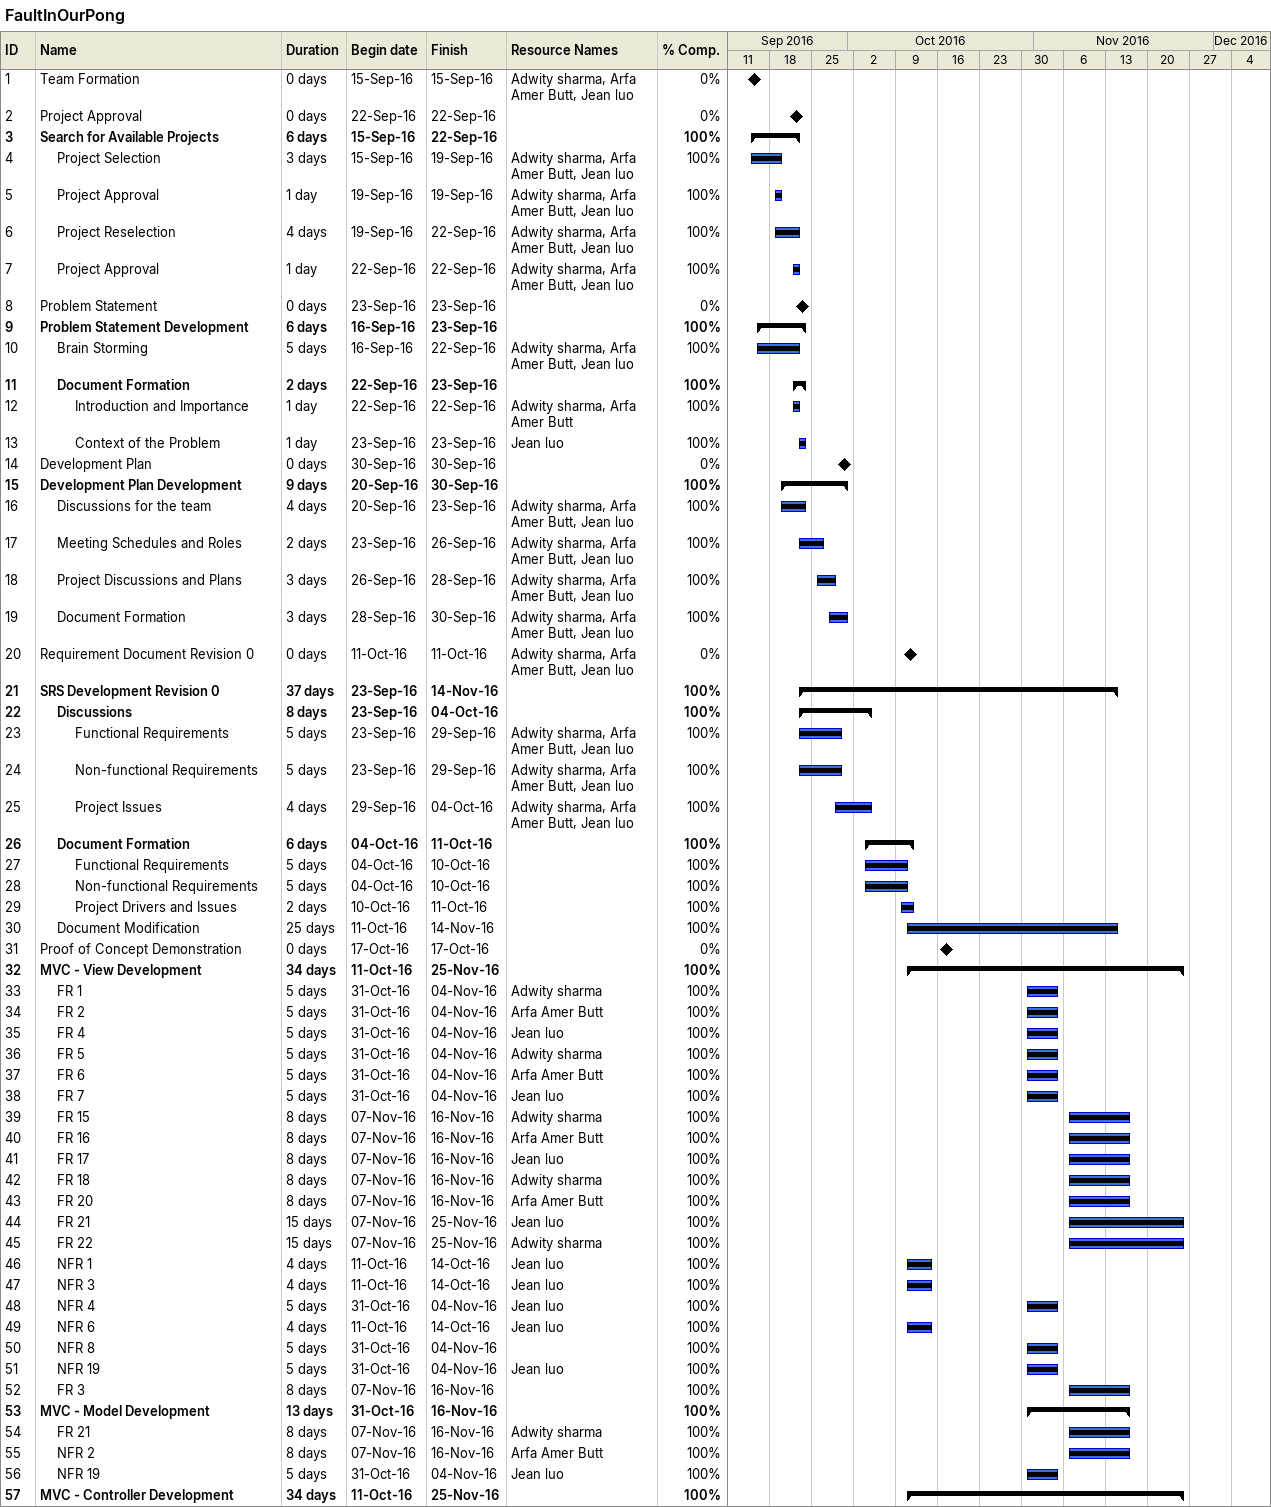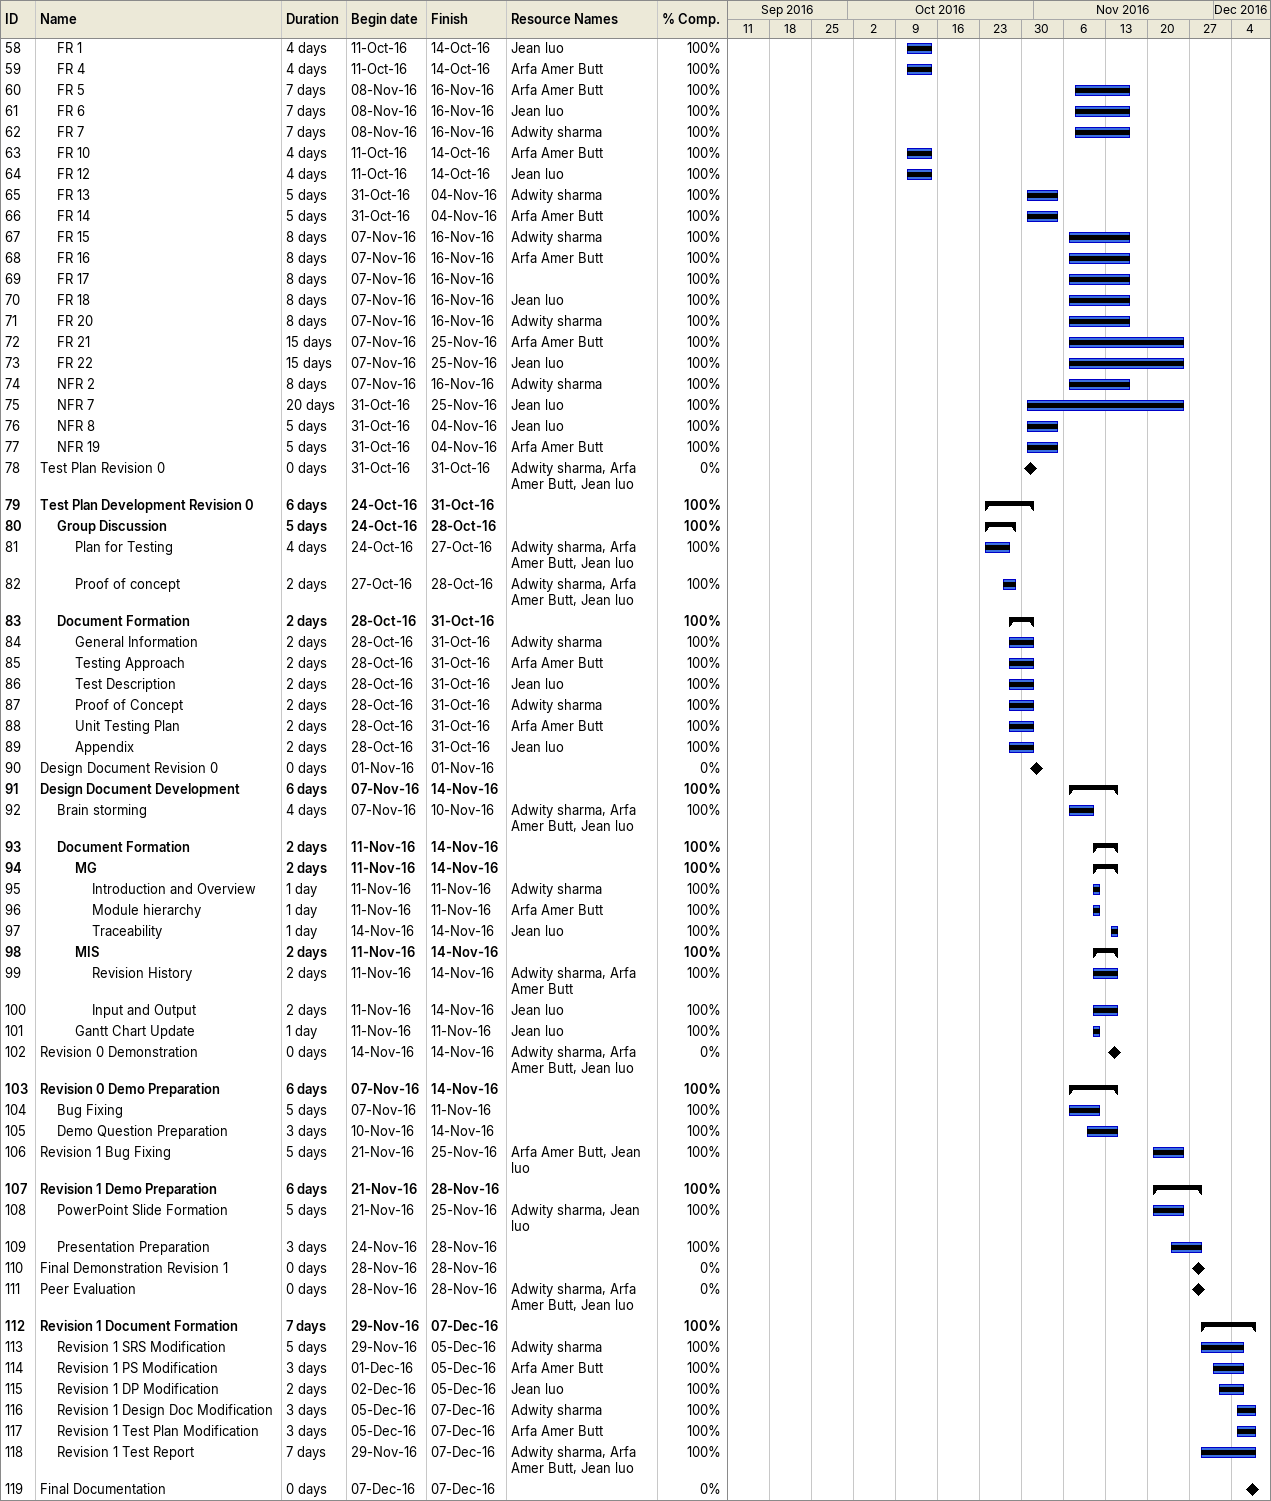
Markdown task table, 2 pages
FaultInOurPong

| ID | Level | Task | Duration | Start | Finish | Resources | % complete |
|---|---|---|---|---|---|---|---|
| 1 | 1 | Team Formation | 0d | 2016-09-15 | 2016-09-15 | Adwity sharma, Arfa Amer Butt, Jean luo | 0 |
| 2 | 1 | Project Approval | 0d | 2016-09-22 | 2016-09-22 |  | 0 |
| 3 | 1 | **Search for Available Projects** | 6d | 2016-09-15 | 2016-09-22 |  | 100 |
| 4 | 2 | Project Selection | 3d | 2016-09-15 | 2016-09-19 | Adwity sharma, Arfa Amer Butt, Jean luo | 100 |
| 5 | 2 | Project Approval | 1d | 2016-09-19 | 2016-09-19 | Adwity sharma, Arfa Amer Butt, Jean luo | 100 |
| 6 | 2 | Project Reselection | 4d | 2016-09-19 | 2016-09-22 | Adwity sharma, Arfa Amer Butt, Jean luo | 100 |
| 7 | 2 | Project Approval | 1d | 2016-09-22 | 2016-09-22 | Adwity sharma, Arfa Amer Butt, Jean luo | 100 |
| 8 | 1 | Problem Statement | 0d | 2016-09-23 | 2016-09-23 |  | 0 |
| 9 | 1 | **Problem Statement Development** | 6d | 2016-09-16 | 2016-09-23 |  | 100 |
| 10 | 2 | Brain Storming | 5d | 2016-09-16 | 2016-09-22 | Adwity sharma, Arfa Amer Butt, Jean luo | 100 |
| 11 | 2 | **Document Formation** | 2d | 2016-09-22 | 2016-09-23 |  | 100 |
| 12 | 3 | Introduction and Importance | 1d | 2016-09-22 | 2016-09-22 | Adwity sharma, Arfa Amer Butt | 100 |
| 13 | 3 | Context of the Problem | 1d | 2016-09-23 | 2016-09-23 | Jean luo | 100 |
| 14 | 1 | Development Plan | 0d | 2016-09-30 | 2016-09-30 |  | 0 |
| 15 | 1 | **Development Plan Development** | 9d | 2016-09-20 | 2016-09-30 |  | 100 |
| 16 | 2 | Discussions for the team | 4d | 2016-09-20 | 2016-09-23 | Adwity sharma, Arfa Amer Butt, Jean luo | 100 |
| 17 | 2 | Meeting Schedules and Roles | 2d | 2016-09-23 | 2016-09-26 | Adwity sharma, Arfa Amer Butt, Jean luo | 100 |
| 18 | 2 | Project Discussions and Plans | 3d | 2016-09-26 | 2016-09-28 | Adwity sharma, Arfa Amer Butt, Jean luo | 100 |
| 19 | 2 | Document Formation | 3d | 2016-09-28 | 2016-09-30 | Adwity sharma, Arfa Amer Butt, Jean luo | 100 |
| 20 | 1 | Requirement Document Revision 0 | 0d | 2016-10-11 | 2016-10-11 | Adwity sharma, Arfa Amer Butt, Jean luo | 0 |
| 21 | 1 | **SRS Development Revision 0** | 37d | 2016-09-23 | 2016-11-14 |  | 100 |
| 22 | 2 | **Discussions** | 8d | 2016-09-23 | 2016-10-04 |  | 100 |
| 23 | 3 | Functional Requirements | 5d | 2016-09-23 | 2016-09-29 | Adwity sharma, Arfa Amer Butt, Jean luo | 100 |
| 24 | 3 | Non-functional Requirements | 5d | 2016-09-23 | 2016-09-29 | Adwity sharma, Arfa Amer Butt, Jean luo | 100 |
| 25 | 3 | Project Issues | 4d | 2016-09-29 | 2016-10-04 | Adwity sharma, Arfa Amer Butt, Jean luo | 100 |
| 26 | 2 | **Document Formation** | 6d | 2016-10-04 | 2016-10-11 |  | 100 |
| 27 | 3 | Functional Requirements | 5d | 2016-10-04 | 2016-10-10 |  | 100 |
| 28 | 3 | Non-functional Requirements | 5d | 2016-10-04 | 2016-10-10 |  | 100 |
| 29 | 3 | Project Drivers and Issues | 2d | 2016-10-10 | 2016-10-11 |  | 100 |
| 30 | 2 | Document Modification | 25d | 2016-10-11 | 2016-11-14 |  | 100 |
| 31 | 1 | Proof of Concept Demonstration | 0d | 2016-10-17 | 2016-10-17 |  | 0 |
| 32 | 1 | **MVC - View Development** | 34d | 2016-10-11 | 2016-11-25 |  | 100 |
| 33 | 2 | FR 1 | 5d | 2016-10-31 | 2016-11-04 | Adwity sharma | 100 |
| 34 | 2 | FR 2 | 5d | 2016-10-31 | 2016-11-04 | Arfa Amer Butt | 100 |
| 35 | 2 | FR 4 | 5d | 2016-10-31 | 2016-11-04 | Jean luo | 100 |
| 36 | 2 | FR 5 | 5d | 2016-10-31 | 2016-11-04 | Adwity sharma | 100 |
| 37 | 2 | FR 6 | 5d | 2016-10-31 | 2016-11-04 | Arfa Amer Butt | 100 |
| 38 | 2 | FR 7 | 5d | 2016-10-31 | 2016-11-04 | Jean luo | 100 |
| 39 | 2 | FR 15 | 8d | 2016-11-07 | 2016-11-16 | Adwity sharma | 100 |
| 40 | 2 | FR 16 | 8d | 2016-11-07 | 2016-11-16 | Arfa Amer Butt | 100 |
| 41 | 2 | FR 17 | 8d | 2016-11-07 | 2016-11-16 | Jean luo | 100 |
| 42 | 2 | FR 18 | 8d | 2016-11-07 | 2016-11-16 | Adwity sharma | 100 |
| 43 | 2 | FR 20 | 8d | 2016-11-07 | 2016-11-16 | Arfa Amer Butt | 100 |
| 44 | 2 | FR 21 | 15d | 2016-11-07 | 2016-11-25 | Jean luo | 100 |
| 45 | 2 | FR 22 | 15d | 2016-11-07 | 2016-11-25 | Adwity sharma | 100 |
| 46 | 2 | NFR 1 | 4d | 2016-10-11 | 2016-10-14 | Jean luo | 100 |
| 47 | 2 | NFR 3 | 4d | 2016-10-11 | 2016-10-14 | Jean luo | 100 |
| 48 | 2 | NFR 4 | 5d | 2016-10-31 | 2016-11-04 | Jean luo | 100 |
| 49 | 2 | NFR 6 | 4d | 2016-10-11 | 2016-10-14 | Jean luo | 100 |
| 50 | 2 | NFR 8 | 5d | 2016-10-31 | 2016-11-04 |  | 100 |
| 51 | 2 | NFR 19 | 5d | 2016-10-31 | 2016-11-04 | Jean luo | 100 |
| 52 | 2 | FR 3 | 8d | 2016-11-07 | 2016-11-16 |  | 100 |
| 53 | 1 | **MVC - Model Development** | 13d | 2016-10-31 | 2016-11-16 |  | 100 |
| 54 | 2 | FR 21 | 8d | 2016-11-07 | 2016-11-16 | Adwity sharma | 100 |
| 55 | 2 | NFR 2 | 8d | 2016-11-07 | 2016-11-16 | Arfa Amer Butt | 100 |
| 56 | 2 | NFR 19 | 5d | 2016-10-31 | 2016-11-04 | Jean luo | 100 |
| 57 | 1 | **MVC - Controller Development** | 34d | 2016-10-11 | 2016-11-25 |  | 100 |
| 58 | 2 | FR 1 | 4d | 2016-10-11 | 2016-10-14 | Jean luo | 100 |
| 59 | 2 | FR 4 | 4d | 2016-10-11 | 2016-10-14 | Arfa Amer Butt | 100 |
| 60 | 2 | FR 5 | 7d | 2016-11-08 | 2016-11-16 | Arfa Amer Butt | 100 |
| 61 | 2 | FR 6 | 7d | 2016-11-08 | 2016-11-16 | Jean luo | 100 |
| 62 | 2 | FR 7 | 7d | 2016-11-08 | 2016-11-16 | Adwity sharma | 100 |
| 63 | 2 | FR 10 | 4d | 2016-10-11 | 2016-10-14 | Arfa Amer Butt | 100 |
| 64 | 2 | FR 12 | 4d | 2016-10-11 | 2016-10-14 | Jean luo | 100 |
| 65 | 2 | FR 13 | 5d | 2016-10-31 | 2016-11-04 | Adwity sharma | 100 |
| 66 | 2 | FR 14 | 5d | 2016-10-31 | 2016-11-04 | Arfa Amer Butt | 100 |
| 67 | 2 | FR 15 | 8d | 2016-11-07 | 2016-11-16 | Adwity sharma | 100 |
| 68 | 2 | FR 16 | 8d | 2016-11-07 | 2016-11-16 | Arfa Amer Butt | 100 |
| 69 | 2 | FR 17 | 8d | 2016-11-07 | 2016-11-16 |  | 100 |
| 70 | 2 | FR 18 | 8d | 2016-11-07 | 2016-11-16 | Jean luo | 100 |
| 71 | 2 | FR 20 | 8d | 2016-11-07 | 2016-11-16 | Adwity sharma | 100 |
| 72 | 2 | FR 21 | 15d | 2016-11-07 | 2016-11-25 | Arfa Amer Butt | 100 |
| 73 | 2 | FR 22 | 15d | 2016-11-07 | 2016-11-25 | Jean luo | 100 |
| 74 | 2 | NFR 2 | 8d | 2016-11-07 | 2016-11-16 | Adwity sharma | 100 |
| 75 | 2 | NFR 7 | 20d | 2016-10-31 | 2016-11-25 | Jean luo | 100 |
| 76 | 2 | NFR 8 | 5d | 2016-10-31 | 2016-11-04 | Jean luo | 100 |
| 77 | 2 | NFR 19 | 5d | 2016-10-31 | 2016-11-04 | Arfa Amer Butt | 100 |
| 78 | 1 | Test Plan Revision 0 | 0d | 2016-10-31 | 2016-10-31 | Adwity sharma, Arfa Amer Butt, Jean luo | 0 |
| 79 | 1 | **Test Plan Development Revision 0** | 6d | 2016-10-24 | 2016-10-31 |  | 100 |
| 80 | 2 | **Group Discussion** | 5d | 2016-10-24 | 2016-10-28 |  | 100 |
| 81 | 3 | Plan for Testing | 4d | 2016-10-24 | 2016-10-27 | Adwity sharma, Arfa Amer Butt, Jean luo | 100 |
| 82 | 3 | Proof of concept | 2d | 2016-10-27 | 2016-10-28 | Adwity sharma, Arfa Amer Butt, Jean luo | 100 |
| 83 | 2 | **Document Formation** | 2d | 2016-10-28 | 2016-10-31 |  | 100 |
| 84 | 3 | General Information | 2d | 2016-10-28 | 2016-10-31 | Adwity sharma | 100 |
| 85 | 3 | Testing Approach | 2d | 2016-10-28 | 2016-10-31 | Arfa Amer Butt | 100 |
| 86 | 3 | Test Description | 2d | 2016-10-28 | 2016-10-31 | Jean luo | 100 |
| 87 | 3 | Proof of Concept | 2d | 2016-10-28 | 2016-10-31 | Adwity sharma | 100 |
| 88 | 3 | Unit Testing Plan | 2d | 2016-10-28 | 2016-10-31 | Arfa Amer Butt | 100 |
| 89 | 3 | Appendix | 2d | 2016-10-28 | 2016-10-31 | Jean luo | 100 |
| 90 | 1 | Design Document Revision 0 | 0d | 2016-11-01 | 2016-11-01 |  | 0 |
| 91 | 1 | **Design Document Development** | 6d | 2016-11-07 | 2016-11-14 |  | 100 |
| 92 | 2 | Brain storming | 4d | 2016-11-07 | 2016-11-10 | Adwity sharma, Arfa Amer Butt, Jean luo | 100 |
| 93 | 2 | **Document Formation** | 2d | 2016-11-11 | 2016-11-14 |  | 100 |
| 94 | 3 | **MG** | 2d | 2016-11-11 | 2016-11-14 |  | 100 |
| 95 | 4 | Introduction and Overview | 1d | 2016-11-11 | 2016-11-11 | Adwity sharma | 100 |
| 96 | 4 | Module hierarchy | 1d | 2016-11-11 | 2016-11-11 | Arfa Amer Butt | 100 |
| 97 | 4 | Traceability | 1d | 2016-11-14 | 2016-11-14 | Jean luo | 100 |
| 98 | 3 | **MIS** | 2d | 2016-11-11 | 2016-11-14 |  | 100 |
| 99 | 4 | Revision History | 2d | 2016-11-11 | 2016-11-14 | Adwity sharma, Arfa Amer Butt | 100 |
| 100 | 4 | Input and Output | 2d | 2016-11-11 | 2016-11-14 | Jean luo | 100 |
| 101 | 3 | Gantt Chart Update | 1d | 2016-11-11 | 2016-11-11 | Jean luo | 100 |
| 102 | 1 | Revision 0 Demonstration | 0d | 2016-11-14 | 2016-11-14 | Adwity sharma, Arfa Amer Butt, Jean luo | 0 |
| 103 | 1 | **Revision 0 Demo Preparation** | 6d | 2016-11-07 | 2016-11-14 |  | 100 |
| 104 | 2 | Bug Fixing | 5d | 2016-11-07 | 2016-11-11 |  | 100 |
| 105 | 2 | Demo Question Preparation | 3d | 2016-11-10 | 2016-11-14 |  | 100 |
| 106 | 1 | Revision 1 Bug Fixing | 5d | 2016-11-21 | 2016-11-25 | Arfa Amer Butt, Jean luo | 100 |
| 107 | 1 | **Revision 1 Demo Preparation** | 6d | 2016-11-21 | 2016-11-28 |  | 100 |
| 108 | 2 | PowerPoint Slide Formation | 5d | 2016-11-21 | 2016-11-25 | Adwity sharma, Jean luo | 100 |
| 109 | 2 | Presentation Preparation | 3d | 2016-11-24 | 2016-11-28 |  | 100 |
| 110 | 1 | Final Demonstration Revision 1 | 0d | 2016-11-28 | 2016-11-28 |  | 0 |
| 111 | 1 | Peer Evaluation | 0d | 2016-11-28 | 2016-11-28 | Adwity sharma, Arfa Amer Butt, Jean luo | 0 |
| 112 | 1 | **Revision 1 Document Formation** | 7d | 2016-11-29 | 2016-12-07 |  | 100 |
| 113 | 2 | Revision 1 SRS Modification | 5d | 2016-11-29 | 2016-12-05 | Adwity sharma | 100 |
| 114 | 2 | Revision 1 PS Modification | 3d | 2016-12-01 | 2016-12-05 | Arfa Amer Butt | 100 |
| 115 | 2 | Revision 1 DP Modification | 2d | 2016-12-02 | 2016-12-05 | Jean luo | 100 |
| 116 | 2 | Revision 1 Design Doc Modification | 3d | 2016-12-05 | 2016-12-07 | Adwity sharma | 100 |
| 117 | 2 | Revision 1 Test Plan Modification | 3d | 2016-12-05 | 2016-12-07 | Arfa Amer Butt | 100 |
| 118 | 2 | Revision 1 Test Report | 7d | 2016-11-29 | 2016-12-07 | Adwity sharma, Arfa Amer Butt, Jean luo | 100 |
| 119 | 1 | Final Documentation | 0d | 2016-12-07 | 2016-12-07 |  | 0 |
